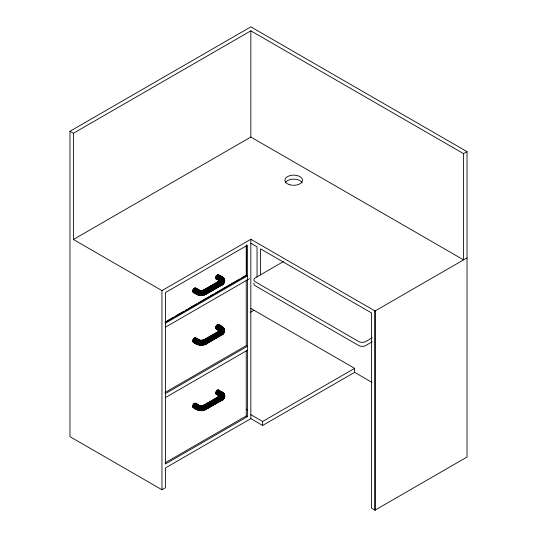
<?xml version="1.0" encoding="UTF-8"?>
<svg xmlns="http://www.w3.org/2000/svg" width="537" height="537" viewBox="0 0 537 537"><rect width="100%" height="100%" fill="white"/><g stroke="black" fill="none" stroke-linecap="round" stroke-linejoin="round"><path stroke-width="0.81" d="M165.403 397.595L165.403 292.591L247.389 245.261L247.389 416.645L165.403 463.981L165.403 397.595L247.389 350.258M164.98 462.901L246.241 415.987L246.241 350.426M164.98 392.527L246.241 345.613L246.241 280.052M241.16 278.173L246.241 275.239L246.241 245.422M246.517 244.758L246.517 275.4L165.255 322.314M372.054 382.404L354.628 372.342L262.633 425.452L250.839 418.638L165.403 467.969L165.403 487.777L161.952 489.764L69.971 436.662L69.971 131.276L250.846 26.85L467.029 151.656L467.015 457.041L375.027 510.15L371.577 508.156L371.577 312.977L260.499 248.846L260.499 274.843M192.736 291.719L197.368 294.397C195.347 294.061 191.367 292.376 193.052 289.691C194.26 286.61 197.663 288.557 199.267 290.295L201.288 290.799L204.268 289.953C205.758 290.598 206.96 292.799 205.986 294.269L203.852 294.732M199.845 345.063C197.381 344.573 191.159 343.217 193.052 339.532C194.26 336.451 197.663 338.404 199.267 340.143L195.206 337.793M200.093 409.953L198.73 409.932C196.515 409.885 191.226 408.08 193.052 404.885C194.26 401.73 198.059 403.79 199.388 405.777M216.049 278.945C213.598 271.031 228.071 277.206 221.707 281.563L205.503 290.913C201.57 293.048 196.898 291.43 193.575 288.893M219.667 330.879C215.975 330.322 214.243 327.134 217.217 324.858C220.351 323.355 226.084 329.188 221.707 331.403L205.503 340.76C201.57 342.888 196.898 341.277 193.575 338.74M219.667 396.232L216.049 394.145L215.666 393.292L216.572 390.815L218.485 389.922M203.127 290.92L203.489 290.087L219.667 280.744C221.6 280.408 223.493 283.281 222.264 284.872L205.765 294.397L202.617 295.028M203.127 340.767L203.489 339.928M203.852 344.579C208.765 345.922 205.147 337.008 202.55 340.706L203.194 340.424M202.946 405.495L204.51 407.059L204.819 409.852C201.368 412.517 204.248 407.415 202.368 405.791C201.489 406.804 199.918 404.71 199.724 406.986C197.052 411.899 204.845 411.611 206.349 408.63C206.389 407.435 205.799 406.254 204.899 405.489C203.865 404.207 200.818 406.892 204.268 405.153M201.939 340.854C202.912 339.491 204.671 346.808 201.288 345.291C197.925 346.278 199.113 338.854 202.147 340.33M223.66 394.574L223.741 393.775L224.473 394.796L224.473 397.38L223.264 399.313L205.913 409.187M223.741 278.972C223.345 274.407 217.337 278.012 219.411 280.885L219.002 281.757L219.485 281.395M193.293 339.115C196.77 341.78 201.664 343.351 205.765 341.149L222.009 331.772C228.292 326.885 217.042 324.173 219.411 330.732L219.002 331.604L219.485 331.235C219.908 328.718 223.701 329.047 224.379 331.235L222.6 333.041L206.289 342.458C201.858 344.808 196.522 343.311 192.736 340.404M204.899 409.463L205.765 409.59L222.264 400.065C223.493 398.481 221.6 395.608 219.667 395.944L203.194 405.777L220.304 395.897C223.701 393.816 218.76 391.097 216.888 390.48M219.21 280.663L219.727 281.052C221.15 278.649 217.149 277.911 215.861 276.844M219.076 280.374L219.821 281.093C219.68 278.75 223.305 278.146 224.446 279.945L224.204 281.005L222.466 282.764L206.168 292.175C201.818 294.491 196.576 292.974 192.864 290.121M224.446 279.945L224.379 281.395L222.6 283.194L206.289 292.611C201.858 294.967 196.522 293.464 192.736 290.557M223.224 283.556L224.204 282.885L224.721 280.697C225.191 276.844 218.955 277.837 219.821 281.093L219.485 279.992L215.666 277.703M219.21 330.51L219.962 331.148L219.727 330.899C219.841 328.597 223.244 328 224.446 329.792L224.204 330.846L222.466 332.604L206.168 342.015C201.818 344.331 196.576 342.821 192.864 339.968M224.379 331.235L224.446 329.792M223.224 333.396L224.204 332.732L224.721 330.537C225.184 326.691 218.975 327.677 219.808 330.933L219.076 330.215M223.264 399.313C228.413 395.568 220.123 391.245 219.727 396.642C221.049 394.064 217.733 393.05 215.861 392.044M222.969 399.494L223.835 397.628M224.446 395.145L224.204 396.199L222.466 397.957L206.168 407.368C201.818 409.684 196.576 408.174 192.864 405.321M192.736 405.757C196.522 408.664 201.858 410.161 206.289 407.811L222.6 398.394L224.379 396.588L224.627 395.507M222.264 284.872C226.278 283.294 220.929 277.81 219.076 281.408M224.177 282.16L224.204 280.777C225.943 276.005 218.022 276.998 219.727 281.052L219.566 279.582L215.733 277.28M204.899 344.116L205.765 344.237L222.264 334.712C225.795 333.558 222.05 328.362 219.727 330.57L219.821 330.94L219.002 329.476L215.666 327.55M224.204 332.732L224.204 330.624C225.943 325.845 218.022 326.845 219.727 330.899L219.566 329.429L215.733 327.127M221.372 400.26C226.862 400.119 221.291 392.493 219.485 396.588L219.902 395.507L219.566 394.782L215.733 392.48M224.446 281.831L224.627 280.307M224.177 332L224.627 330.154M224.177 397.353L224.721 396.286L224.204 394.091L222.264 392.104C223.815 393.42 223.701 395.876 221.707 396.756L205.503 406.113C201.57 408.241 196.898 406.63 193.575 404.093M219.995 280.354C221.519 278.367 225.513 280.582 224.204 282.885M204.308 294.967C206.094 294.283 203.959 288.993 202.55 290.859L203.194 290.577M204.51 344.794C205.577 343.479 204.584 340.559 202.946 340.143M201.986 290.752L202.946 290.295M222.264 334.712C223.493 333.128 221.6 330.255 219.667 330.591M193.293 404.468C196.77 407.133 201.664 408.704 205.765 406.502L222.009 397.125C228.292 392.238 217.042 389.526 219.411 396.084L219.076 396.608C220.029 394.306 223.486 394.205 224.379 396.588M199.388 290.577L200.032 290.859C197.905 288.725 196.012 297.142 199.965 295.028M199.623 410.523L199.965 410.228M202.617 410.228L204.819 409.852M219.566 281.039C222.076 278.703 217.425 277.34 216.049 276.414M224.473 281.791L222.674 283.617L206.349 293.041C201.885 295.41 196.488 293.914 192.669 290.98M222.231 284.415L222.969 284.295L223.614 283.395M224.473 282.18L222.674 284.006L206.349 293.43C201.885 295.8 196.488 294.31 192.669 291.376M219.962 330.322C221.479 328.08 217.082 327.308 216.049 326.254M224.473 331.638L222.674 333.457L206.349 342.881C201.885 345.251 196.488 343.761 192.669 340.827M222.62 334.242L223.614 333.242M224.473 332.027L222.674 333.853L206.349 343.277C201.885 345.647 196.488 344.15 192.669 341.217M224.473 396.991L222.674 398.81L206.349 408.234C201.885 410.604 196.488 409.113 192.669 406.18M224.473 397.38L222.674 399.206L206.349 408.63C201.885 410.993 196.488 409.503 192.669 406.569M219.995 395.547L220.358 394.823L219.962 393.963L216.049 391.607M198.972 294.491L198.066 294.954M200.59 290.752C195.112 296.229 207.034 298.055 202.147 290.49M219.21 281.12C222.915 279.3 218.257 276.555 216.29 275.998M221.016 284.959L221.707 285.087L223.66 283.563M223.499 283.872L221.707 285.087M219.21 330.96C222.915 329.147 218.257 326.402 216.29 325.838M219.076 331.255C221.956 329.356 217.371 327.295 215.861 326.691M223.66 333.403L204.087 344.741M223.499 333.712L222.009 334.86L221.016 334.806M219.21 396.313C222.915 394.5 218.257 391.755 216.29 391.191M222.6 399.555L223.66 398.756M223.614 398.595L224.204 398.085L224.721 395.89C225.157 391.782 218.478 393.285 219.902 396.668L219.485 395.192L215.666 392.903M199.388 340.424L200.032 340.706C198.502 338.491 196.166 345.439 198.73 344.579M197.999 343.902L196.817 344.237M222.969 284.295L224.379 282.549L224.721 281.086L224.204 278.891M222.969 334.142L224.379 332.396L224.721 330.933L224.204 328.738M69.971 131.276L73.421 133.27L250.846 30.831L463.579 153.649L467.029 151.656M73.421 133.27L73.421 239.489L250.846 137.056L463.579 259.874L463.579 153.649M73.421 239.489L161.952 290.604L250.839 239.287L375.034 310.99L467.029 257.881M203.315 290.295L219.969 280.676C223.164 278.663 218.223 276.253 216.572 275.615M203.912 290.161L220.304 280.697C223.701 278.616 218.76 275.904 216.888 275.286M222.6 284.355L205.208 294.397L205.765 294.397M205.503 294.437L222.466 284.644M164.98 322.153L173.686 317.132M175.136 316.293L183.842 311.265M185.292 310.426L186.742 309.587M188.198 308.755L196.904 303.727M198.354 302.888L213.592 294.088M215.042 293.256L239.71 279.012M165.403 323.24L247.389 275.904L246.241 275.239M165.403 327.221L249.437 278.703M283.408 261.6L255.297 277.83A4.88 2.819 0 0 0 255.297 281.811L358.783 341.559A4.88 2.819 0 0 0 365.684 341.559L372.168 337.813M250.37 312.312L253.961 310.238M203.315 340.143L219.969 330.524C223.164 328.51 218.223 326.093 216.572 325.462M203.912 340.002L220.304 330.544C223.701 328.463 218.76 325.744 216.888 325.127M205.503 344.284L222.466 334.491M165.403 393.608L247.389 346.278L246.241 345.613M203.315 405.495L219.969 395.876C223.164 393.863 218.223 391.446 216.572 390.815M222.466 399.843L204.308 410.167M372.168 341.8L365.684 345.546A4.88 2.819 0 0 1 358.783 345.546L255.297 285.791A4.88 2.819 0 0 1 254.028 283.073M250.839 414.658L262.633 421.464L354.628 368.355L354.628 372.342M202.778 290.403L204.268 289.953M202.644 290.591L203.979 289.913M206.289 293.773L201.288 294.947L196.294 293.773C196.018 292.215 197.092 289.899 198.865 289.953M204.087 294.894L206.168 294.054M202.778 340.243L203.979 339.753M204.268 339.8L201.986 340.592M206.289 343.62L201.288 344.788L196.294 343.62C195.871 341.814 197.791 338.652 199.804 340.243M204.308 344.814L206.168 343.902M202.778 405.596L203.979 405.106M206.289 408.972L201.288 410.14L196.294 408.972L196.589 406.925L197.683 405.489L198.603 405.106L199.939 405.791L198.603 405.106M204.087 410.093L205.208 409.597M197.683 409.463L197.079 409.637L192.864 407.207M217.217 278.992L216.29 279.086M194.219 407.469L193.293 407.563M200.435 405.683C197.75 404.515 196.018 411.214 199.724 410.51M202.06 290.571L203.147 290.282M204.819 294.652L199.462 295.061M204.684 294.847L199.536 295.236M202.06 340.418L203.147 340.122M203.369 340.196L200.214 340.438M204.819 344.499L201.288 345.043L197.764 344.499M202.738 345.063L204.684 344.687M202.06 405.771L203.147 405.475M203.369 405.549L200.214 405.791M202.852 410.51L204.684 410.04M193.891 292.383L193.293 292.363M216.888 328.953L216.29 328.933M200.328 290.497L202.254 290.497M202.368 290.591L199.207 290.356L194.891 287.98M202.254 340.337L200.328 340.337M203.046 345.083L197.898 344.687M200.328 405.69L202.254 405.69M201.986 405.945L199.207 405.549L194.891 403.18M203.114 410.255L199.462 410.255L196.294 408.972M199.536 410.436L203.046 410.436M224.473 394.796C224.063 390.305 217.76 393.702 219.962 396.494L219.21 395.863M200.093 405.979L202.489 405.979L204.584 405.281L220.66 395.997C224.258 393.849 219.331 390.822 217.217 390.211M198.267 410.167L196.414 409.254M199.435 290.282L200.523 290.571M199.845 295.216L196.294 293.773M197.898 294.847L199.724 295.316M199.435 340.122L200.435 340.33L200.637 340.854M200.523 340.418L198.307 339.8L194.891 337.827M200.59 340.592L198.603 339.753M199.435 405.475L200.523 405.771M200.637 406.207L194.562 403.294M197.898 410.04L199.845 410.416M198.603 289.913L199.804 290.403M198.267 294.967L196.414 294.054M196.294 343.62L198.495 344.741M198.267 344.814L196.414 343.902M250.839 243.268L257.048 246.852L257.048 277.045M218.203 274.675L222.466 277.132M217.888 274.702L223.66 278.22M217.559 274.823C219.902 275.434 224.822 278.763 221.016 280.985L204.899 290.289C201.341 292.249 197.193 290.53 194.219 288.295M217.217 275.018C219.331 275.629 224.258 278.649 220.66 280.804L204.584 290.081C201.221 291.953 197.354 290.161 194.562 288.101M215.666 278.099L219.727 280.723M215.733 278.441L219.62 280.69M215.861 278.73L219.667 281.032M250.846 308.446L354.628 368.355M195.206 287.953L199.267 290.295M193.891 288.564C197.039 290.953 201.456 292.618 205.208 290.571L222.231 280.596L222.983 278.978L221.372 276.716M193.293 289.275C196.77 291.94 201.664 293.511 205.765 291.309L222.009 281.932C223.681 281.153 224.493 278.824 222.969 277.488M193.052 289.691C196.663 292.457 201.751 294.001 205.986 291.732L222.264 282.334L223.942 280.636L223.942 278.609M192.864 292.007L197.079 294.437M218.203 324.516L222.466 326.979M217.888 324.549L223.66 328.067M217.559 324.663C219.902 325.274 224.822 328.61 221.016 330.832L204.899 340.136C201.341 342.096 197.193 340.371 194.219 338.135M217.217 324.858C219.331 325.469 224.258 328.496 220.66 330.644L204.584 339.928C201.221 341.794 197.354 340.008 194.562 337.941M215.666 327.939L219.727 330.57M215.733 328.288L219.62 330.53M215.861 328.577L219.291 330.55M193.891 338.404C197.039 340.8 201.456 342.465 205.208 340.418L222.231 330.436L222.983 328.825L221.372 326.556M193.052 339.532C196.663 342.304 201.751 343.841 205.986 341.572L222.264 332.181L223.942 330.483L223.942 328.456M192.736 341.566L197.368 344.244M192.864 341.854L197.079 344.284M218.203 389.869L222.466 392.332M217.888 389.902L222.674 392.97M217.559 390.016C219.902 390.627 224.822 393.963 221.016 396.185L204.899 405.489C201.341 407.449 197.193 405.724 194.219 403.488M246.241 409.241L247.389 409.906M215.666 393.292L219.727 395.923M215.733 393.641L219.62 395.883M215.861 393.93L219.291 395.903M246.241 415.987L247.389 416.645M195.206 403.146L199.267 405.495M193.891 403.757C197.039 406.153 201.456 407.818 205.208 405.771L222.231 395.789L222.983 394.178L221.372 391.909M193.052 404.885C196.663 407.657 201.751 409.194 205.986 406.925L222.264 397.534L223.942 395.836L223.942 393.802M192.736 406.918L196.676 409.194M221.707 276.696L222.674 277.777M221.707 326.543L222.62 327.228L222.674 328.006M222.674 327.617L224.473 329.443M221.707 391.896L222.62 392.581M219.076 395.568L219.995 396.628M218.727 274.87L219.109 275.716M195.73 288.147L196.045 288.651M218.727 324.71L219.042 325.214M195.73 337.988L196.045 338.491M195.73 403.341L196.112 404.193M223.741 278.575L224.473 279.596M222.969 327.328L223.614 328.228M222.969 392.681L223.614 393.581M223.741 394.165L224.473 395.185M224.379 280.388L224.627 281.469M224.379 330.235L224.627 331.316M224.379 395.588L224.627 396.668M200.032 406.059L200.079 406.395M262.633 421.464L262.633 425.452M250.846 30.831L250.846 137.056M250.839 239.287L250.839 418.638M223.741 328.422L223.741 328.812M201.288 290.551L201.288 295.451M201.288 340.398L201.288 345.291M201.288 405.75L201.288 410.644M161.952 290.604L161.952 489.764M285.221 182.889A8.793 5.075 0 0 1 293.719 179.13A8.793 5.075 0 0 1 302.21 182.895M375.034 310.99L375.027 510.15L375.034 310.99M289.302 184.614A8.793 5.075 0 0 0 302.506 180.231A8.793 5.075 0 0 0 289.322 175.821A8.793 5.075 0 0 0 289.302 184.614"/></g></svg>
